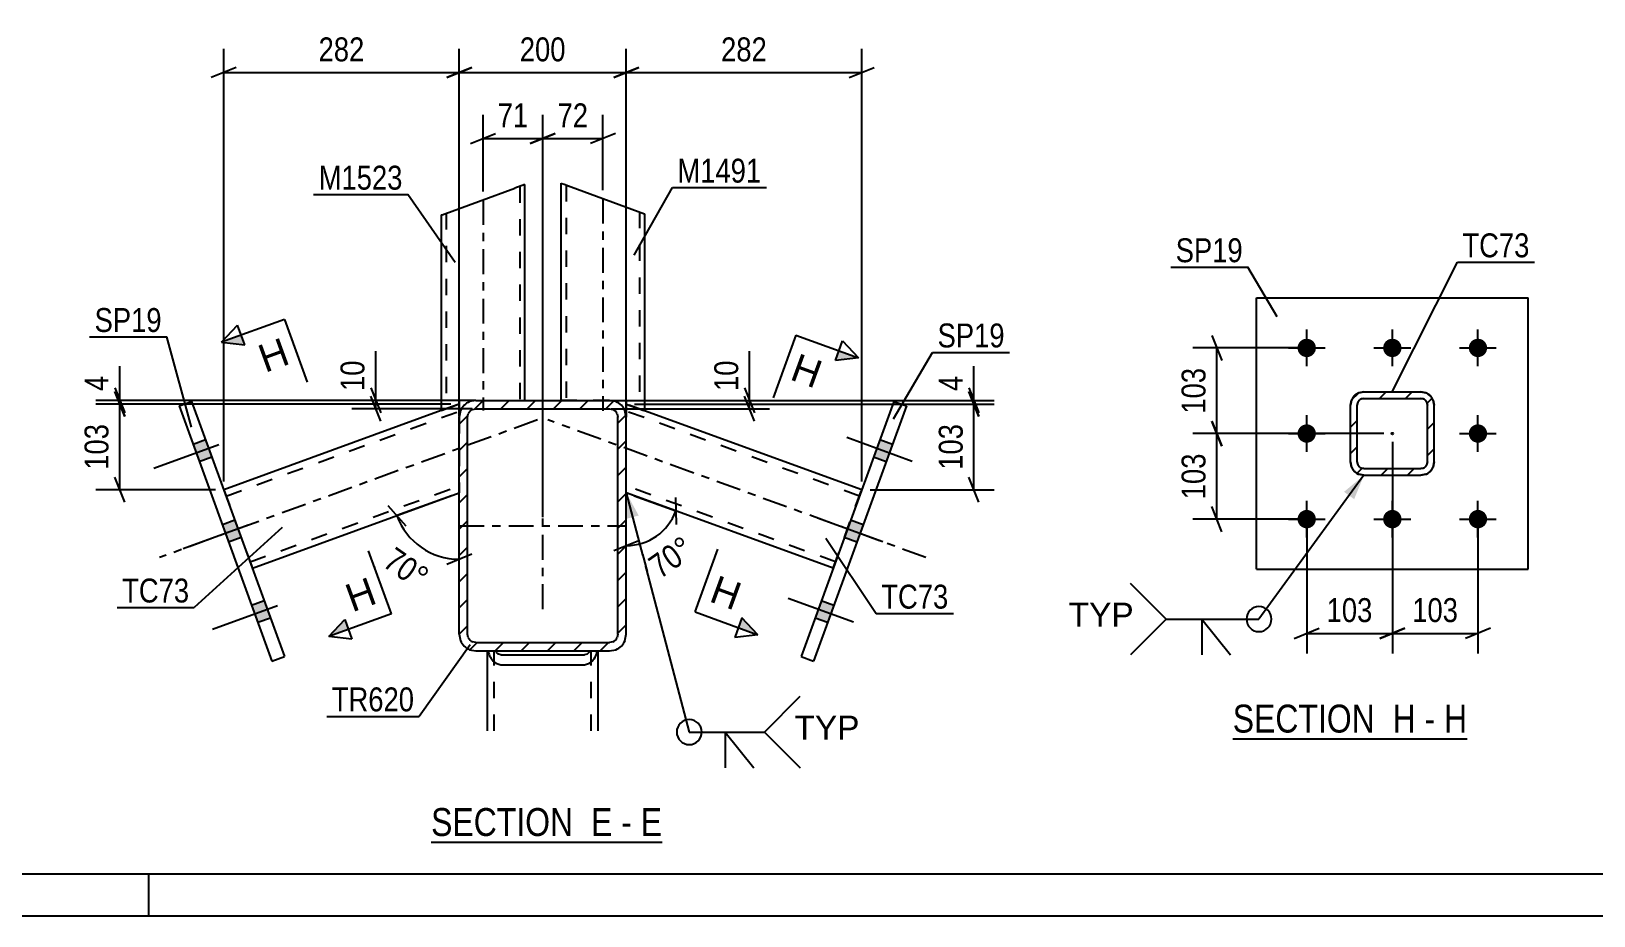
# Model space of a CAD drawing. Header units: millimetres. Extents: x 0 to 594, y 0 to 420.
# Drawn here: x 159.9 to 347, y 0 to 105.9 of the extents above; entities that cross this region are included whole.
import ezdxf

# ---------------------------------------------------------------- set-up
doc = ezdxf.new("R2010")
doc.units = ezdxf.units.MM
doc.linetypes.add('DXK_LINE_DOT2', pattern=[3.9198, 1.9599, -1.9599])
doc.linetypes.add('DXK_LINE_DOT3', pattern=[5.9187, 2.979, -0.9799, 0.9799, -0.9799])
doc.styles.add('Arial', font='ARIAL.TTF', dxfattribs={"height": 0.2})
doc.styles.add('Arial Narrow', font='ARIALN.TTF', dxfattribs={"height": 0.2})

# ---------------------------------------------------------------- blocks, each defined once
blk = doc.blocks.new('Unknown-761544929-1135')
at = {"color": 5, "linetype": 'Continuous'}
for p, q in [((5, 5), (589, 5)), ((174, 0), (174, 5)), ((0, 0), (594, 0))]:
    blk.add_line(p, q, dxfattribs=at)
blk = doc.blocks.new('Unknown-761544929-16 - 3647')
at = {"color": 6, "linetype": 'Continuous'}
blk.add_line((207.81, 8.8), (235.46, 8.8), dxfattribs=at)
at = {"color": 0, "linetype": 'Continuous'}
for points in [[(225.92, 9.55), (225.92, 13.05), (207.81, 13.05), (207.81, 9.55)], [(229.53, 9.55), (229.53, 13.05), (226.97, 13.05), (226.97, 9.55)], [(231.85, 9.55), (231.85, 13.05), (230.58, 13.05), (230.58, 9.55)], [(235.46, 9.55), (235.46, 13.05), (232.9, 13.05), (232.9, 9.55)]]:
    blk.add_wipeout(points, dxfattribs=at)
at = {"color": 7, "linetype": 'Continuous', "style": 'Arial Narrow'}
for s, p in [('SECTION ', (207.81, 9.55)), ('E', (226.97, 9.55)), ('E', (232.9, 9.55)), ('-', (230.58, 9.55))]:
    blk.add_text(s, height=3.34, dxfattribs=at).set_placement(p)
blk = doc.blocks.new('Unknown-761544929-63 - 13837')
at = {"color": 6, "linetype": 'Continuous'}
blk.add_line((303.79, 21.18), (331.86, 21.18), dxfattribs=at)
at = {"color": 0, "linetype": 'Continuous'}
for points in [[(321.89, 21.93), (321.89, 25.43), (303.79, 25.43), (303.79, 21.93)], [(325.71, 21.93), (325.71, 25.43), (322.94, 25.43), (322.94, 21.93)], [(328.04, 21.93), (328.04, 25.43), (326.76, 25.43), (326.76, 21.93)], [(331.86, 21.93), (331.86, 25.43), (329.09, 25.43), (329.09, 21.93)]]:
    blk.add_wipeout(points, dxfattribs=at)
at = {"color": 7, "linetype": 'Continuous', "style": 'Arial Narrow'}
for s, p in [('SECTION ', (303.79, 21.93)), ('H', (322.94, 21.93)), ('H', (329.09, 21.93)), ('-', (326.76, 21.93))]:
    blk.add_text(s, height=3.34, dxfattribs=at).set_placement(p)
blk = doc.blocks.new('Part-761544929-3666 - 3647')
at = {"color": 2, "linetype": 'Continuous'}
for p, q in [((223.38, 61.7), (223.38, 87.69)), ((223.38, 87.69), (223.47, 87.66)), ((223.47, 87.66), (223.73, 87.57)), ((223.73, 87.57), (224.58, 87.26)), ((224.58, 87.26), (233.38, 84.05)), ((233.38, 84.05), (233.38, 60.46)), ((229.18, 61.7), (231.18, 61.7)), ((231.18, 61.7), (231.18, 61.26)), ((231.18, 61.26), (233.28, 60.5)), ((233.38, 60.46), (233.28, 60.5))]:
    blk.add_line(p, q, dxfattribs=at)
at = {"color": 7, "linetype": 'DXK_LINE_DOT2'}
for p, q in [((223.73, 87.57), (224.35, 87.34)), ((223.98, 87.48), (223.98, 61.7)), ((223.98, 87.48), (224.02, 87.46)), ((224.12, 87.42), (224.58, 87.26)), ((232.78, 84.27), (232.78, 60.68)), ((229.18, 61.7), (223.38, 61.7))]:
    blk.add_line(p, q, dxfattribs=at)
at = {"color": 7, "linetype": 'DXK_LINE_DOT3'}
blk.add_line((228.38, 85.87), (228.38, 60.46), dxfattribs=at)
blk = doc.blocks.new('Part-761544929-3795 - 3647')
at = {"color": 2, "linetype": 'Continuous'}
for p, q in [((231.18, 61.26), (231.18, 59.7)), ((259.37, 51), (233.38, 60.46)), ((255.95, 41.61), (231.18, 50.62))]:
    blk.add_line(p, q, dxfattribs=at)
at = {"color": 7, "linetype": 'DXK_LINE_DOT2'}
for p, q in [((233.38, 60.46), (231.18, 61.26)), ((231.18, 61.26), (231.18, 60.41)), ((259.09, 50.25), (231.18, 60.41)), ((231.18, 50.62), (231.18, 59.7)), ((256.22, 42.36), (231.18, 51.47)), ((255.95, 41.61), (259.37, 51))]:
    blk.add_line(p, q, dxfattribs=at)
at = {"color": 7, "linetype": 'DXK_LINE_DOT3'}
blk.add_line((267.06, 42.88), (221.78, 59.36), dxfattribs=at)
blk = doc.blocks.new('Part-761544929-3671 - 3647')
at = {"color": 2, "linetype": 'Continuous'}
for p, q in [((209.12, 83.93), (217.83, 87.1)), ((219.03, 87.53), (217.83, 87.1)), ((219.03, 61.7), (219.03, 87.53)), ((209.03, 83.9), (209.12, 83.93)), ((209.03, 83.9), (209.03, 60.48)), ((211.18, 61.26), (209.03, 60.48)), ((213.18, 61.7), (211.18, 61.7)), ((211.18, 61.7), (211.18, 61.26))]:
    blk.add_line(p, q, dxfattribs=at)
at = {"color": 7, "linetype": 'DXK_LINE_DOT2'}
for p, q in [((218.43, 87.32), (218.43, 61.7)), ((209.63, 84.11), (209.68, 84.13)), ((209.63, 84.11), (209.63, 60.7)), ((213.18, 61.7), (219.03, 61.7))]:
    blk.add_line(p, q, dxfattribs=at)
at = {"color": 7, "linetype": 'DXK_LINE_DOT3'}
blk.add_line((214.03, 85.71), (214.03, 60.48), dxfattribs=at)
blk = doc.blocks.new('Part-761544929-3684 - 3647')
at = {"linetype": 'Continuous'}
h = blk.add_hatch(dxfattribs=at)
h.set_pattern_fill('', scale=0.7, style=0, pattern_type=0)
h.set_pattern_definition([(45, (211.177, 33.6998), (-1.57154, 1.57154), [])])
h.paths.add_polyline_path([(211.18, 59.7), (211.18, 33.7), (211.33, 32.93), (211.76, 32.29), (212.41, 31.85), (213.18, 31.7), (229.18, 31.7), (229.94, 31.85), (230.59, 32.29), (231.02, 32.93), (231.18, 33.7), (231.18, 59.7), (231.02, 60.47), (230.59, 61.11), (229.94, 61.55), (229.18, 61.7), (213.18, 61.7), (212.41, 61.55), (211.76, 61.11), (211.33, 60.47)])
h.paths.add_polyline_path([(212.47, 60.41), (212.79, 60.62), (213.18, 60.7), (229.18, 60.7), (229.56, 60.62), (229.88, 60.41), (230.1, 60.08), (230.18, 59.7), (230.18, 33.7), (230.1, 33.32), (229.88, 32.99), (229.56, 32.78), (229.18, 32.7), (213.18, 32.7), (212.79, 32.78), (212.47, 32.99), (212.25, 33.32), (212.18, 33.7), (212.18, 59.7), (212.25, 60.08)])
at = {"color": 2, "linetype": 'Continuous'}
for p, q in [((211.33, 60.47), (211.18, 59.7)), ((212.18, 59.7), (212.25, 60.08)), ((213.18, 61.7), (212.41, 61.55)), ((212.79, 60.62), (213.18, 60.7)), ((213.18, 61.7), (229.18, 61.7)), ((213.18, 60.7), (229.18, 60.7)), ((229.94, 61.55), (229.18, 61.7)), ((229.18, 60.7), (229.56, 60.62)), ((230.1, 60.08), (230.18, 59.7)), ((231.18, 59.7), (231.02, 60.47)), ((211.18, 33.7), (211.18, 59.7)), ((212.18, 33.7), (212.18, 59.7)), ((230.18, 33.7), (230.18, 59.7)), ((231.18, 33.7), (231.18, 59.7)), ((211.18, 33.7), (211.33, 32.93)), ((212.25, 33.32), (212.18, 33.7)), ((230.18, 33.7), (230.1, 33.32)), ((231.02, 32.93), (231.18, 33.7)), ((212.41, 31.85), (213.18, 31.7)), ((213.18, 32.7), (212.79, 32.78)), ((213.18, 32.7), (229.18, 32.7)), ((229.56, 32.78), (229.18, 32.7)), ((229.18, 31.7), (229.94, 31.85)), ((213.18, 31.7), (229.18, 31.7))]:
    blk.add_line(p, q, dxfattribs=at)
at = {"color": 7, "linetype": 'DXK_LINE_DOT3'}
for p, q in [((221.18, 36.7), (221.18, 56.7)), ((211.18, 46.7), (231.18, 46.7))]:
    blk.add_line(p, q, dxfattribs=at)
at = {"color": 2, "linetype": 'Continuous'}
for centre, radius, start, end in [((213.18, 59.7), 2, 112.5, 157.5), ((213.18, 59.7), 1, 112.5, 157.5), ((229.18, 59.7), 1, 22.5, 67.5), ((229.18, 59.7), 2, 22.5, 67.5), ((213.18, 33.7), 2, 202.5, 247.5), ((213.18, 33.7), 1, 202.5, 247.5), ((229.18, 33.7), 1, 292.5, 337.5), ((229.18, 33.7), 2, 292.5, 337.5)]:
    blk.add_arc(centre, radius, start, end, dxfattribs=at)
blk = doc.blocks.new('Bolt-761544929-3687 - 3647')
at = {"linetype": 'Continuous'}
for points in [[(262.29, 54.36), (263.04, 56.42), (261.54, 56.97), (260.79, 54.9)], [(262.29, 54.36), (263.04, 56.42), (261.54, 56.97), (260.79, 54.9)], [(262.29, 54.36), (263.04, 56.42), (261.54, 56.97), (260.79, 54.9)], [(258.79, 44.72), (259.54, 46.79), (258.03, 47.34), (257.28, 45.27)], [(258.79, 44.72), (259.54, 46.79), (258.03, 47.34), (257.28, 45.27)], [(255.28, 35.09), (256.03, 37.16), (254.53, 37.71), (253.78, 35.64)], [(255.28, 35.09), (256.03, 37.16), (254.53, 37.71), (253.78, 35.64)], [(255.28, 35.09), (256.03, 37.16), (254.53, 37.71), (253.78, 35.64)]]:
    blk.add_hatch(color=1, dxfattribs=at).paths.add_polyline_path(points)
at = {"color": 1, "linetype": 'Continuous'}
for p, q in [((265.39, 54.4), (257.59, 57.24)), ((265.39, 54.4), (257.59, 57.24)), ((265.39, 54.4), (257.59, 57.24)), ((263.04, 56.42), (261.54, 56.97)), ((263.04, 56.42), (261.54, 56.97)), ((263.04, 56.42), (261.54, 56.97)), ((262.29, 54.36), (260.79, 54.9)), ((262.29, 54.36), (260.79, 54.9)), ((262.29, 54.36), (260.79, 54.9)), ((261.89, 44.77), (254.09, 47.6)), ((261.89, 44.77), (254.09, 47.6)), ((259.54, 46.79), (258.03, 47.34)), ((259.54, 46.79), (258.03, 47.34)), ((258.79, 44.72), (257.28, 45.27)), ((258.79, 44.72), (257.28, 45.27)), ((258.38, 35.13), (250.58, 37.97)), ((258.38, 35.13), (250.58, 37.97)), ((258.38, 35.13), (250.58, 37.97)), ((256.03, 37.16), (254.53, 37.71)), ((256.03, 37.16), (254.53, 37.71)), ((256.03, 37.16), (254.53, 37.71)), ((255.28, 35.09), (253.78, 35.64)), ((255.28, 35.09), (253.78, 35.64)), ((255.28, 35.09), (253.78, 35.64))]:
    blk.add_line(p, q, dxfattribs=at)
blk = doc.blocks.new('Bolt-761544929-3688 - 3647')
at = {"linetype": 'Continuous'}
for points in [[(181.57, 54.9), (180.81, 56.97), (179.31, 56.42), (180.06, 54.36)], [(181.57, 54.9), (180.81, 56.97), (179.31, 56.42), (180.06, 54.36)], [(181.57, 54.9), (180.81, 56.97), (179.31, 56.42), (180.06, 54.36)], [(185.07, 45.27), (184.32, 47.34), (182.82, 46.79), (183.57, 44.72)], [(185.07, 45.27), (184.32, 47.34), (182.82, 46.79), (183.57, 44.72)], [(188.58, 35.64), (187.83, 37.71), (186.32, 37.16), (187.07, 35.09)], [(188.58, 35.64), (187.83, 37.71), (186.32, 37.16), (187.07, 35.09)], [(188.58, 35.64), (187.83, 37.71), (186.32, 37.16), (187.07, 35.09)]]:
    blk.add_hatch(color=1, dxfattribs=at).paths.add_polyline_path(points)
at = {"color": 1, "linetype": 'Continuous'}
for p, q in [((182.41, 56.38), (174.61, 53.54)), ((182.41, 56.38), (174.61, 53.54)), ((182.41, 56.38), (174.61, 53.54)), ((180.81, 56.97), (179.31, 56.42)), ((180.81, 56.97), (179.31, 56.42)), ((180.81, 56.97), (179.31, 56.42)), ((181.57, 54.9), (180.06, 54.36)), ((181.57, 54.9), (180.06, 54.36)), ((181.57, 54.9), (180.06, 54.36)), ((184.32, 47.34), (182.82, 46.79)), ((184.32, 47.34), (182.82, 46.79)), ((185.92, 46.75), (178.12, 43.91)), ((185.92, 46.75), (178.12, 43.91)), ((185.07, 45.27), (183.57, 44.72)), ((185.07, 45.27), (183.57, 44.72)), ((187.83, 37.71), (186.32, 37.16)), ((187.83, 37.71), (186.32, 37.16)), ((187.83, 37.71), (186.32, 37.16)), ((189.42, 37.12), (181.62, 34.28)), ((189.42, 37.12), (181.62, 34.28)), ((189.42, 37.12), (181.62, 34.28)), ((188.58, 35.64), (187.07, 35.09)), ((188.58, 35.64), (187.07, 35.09)), ((188.58, 35.64), (187.07, 35.09))]:
    blk.add_line(p, q, dxfattribs=at)
blk = doc.blocks.new('Part-761544929-3775 - 3647')
at = {"color": 2, "linetype": 'Continuous'}
for p, q in [((177.64, 61.03), (179.14, 61.58)), ((177.64, 61.03), (188.75, 30.49)), ((179.14, 61.58), (190.25, 31.04)), ((188.75, 30.49), (190.25, 31.04))]:
    blk.add_line(p, q, dxfattribs=at)
blk = doc.blocks.new('Part-761544929-3780 - 3647')
at = {"color": 2, "linetype": 'Continuous'}
for p, q in [((263.22, 61.57), (252.1, 31.03)), ((264.72, 61.03), (253.6, 30.49)), ((263.22, 61.57), (264.72, 61.03)), ((252.1, 31.03), (253.6, 30.49))]:
    blk.add_line(p, q, dxfattribs=at)
blk = doc.blocks.new('Part-761544929-3810 - 3647')
at = {"color": 2, "linetype": 'Continuous'}
for p, q in [((209.03, 60.48), (182.99, 51)), ((211.18, 61.26), (211.18, 59.7)), ((186.41, 41.61), (211.18, 50.62))]:
    blk.add_line(p, q, dxfattribs=at)
at = {"color": 7, "linetype": 'DXK_LINE_DOT2'}
for p, q in [((183.26, 50.25), (211.18, 60.41)), ((209.03, 60.48), (211.18, 61.26)), ((211.18, 59.7), (211.18, 50.62)), ((182.99, 51), (186.41, 41.61)), ((186.13, 42.36), (211.18, 51.47))]:
    blk.add_line(p, q, dxfattribs=at)
at = {"color": 7, "linetype": 'DXK_LINE_DOT3'}
blk.add_line((220.57, 59.36), (175.3, 42.89), dxfattribs=at)
blk = doc.blocks.new('Part-761544929-3826 - 3647')
at = {"color": 2, "linetype": 'Continuous'}
for p, q in [((214.58, 22.12), (214.58, 31.7)), ((214.67, 31.7), (214.7, 31.49)), ((215.61, 31.56), (215.55, 31.7)), ((215.56, 30.23), (216.18, 30.05)), ((215.87, 31.3), (215.61, 31.56)), ((216.18, 31.22), (215.87, 31.3)), ((216.18, 31.22), (226.18, 31.22)), ((216.18, 30.05), (226.18, 30.05)), ((226.48, 31.3), (226.18, 31.22)), ((226.18, 30.05), (226.79, 30.23)), ((226.74, 31.56), (226.48, 31.3)), ((226.81, 31.7), (226.74, 31.56)), ((227.66, 31.49), (227.68, 31.7)), ((227.78, 31.7), (227.78, 22.12))]:
    blk.add_line(p, q, dxfattribs=at)
at = {"color": 7, "linetype": 'DXK_LINE_DOT2'}
for p, q in [((214.58, 31.7), (214.67, 31.7)), ((214.67, 31.7), (215.55, 31.7)), ((215.38, 22.12), (215.38, 31.7)), ((226.81, 31.7), (227.78, 31.7)), ((226.98, 22.12), (226.98, 31.7))]:
    blk.add_line(p, q, dxfattribs=at)
at = {"color": 2, "linetype": 'Continuous'}
for centre, start, end in [((216.77, 31.98), 193.2949, 235.5336), ((225.59, 31.98), 304.4664, 346.7051)]:
    blk.add_arc(centre, 2.13, start, end, dxfattribs=at)
blk = doc.blocks.new('Part-761544929-13863 - 13837')
at = {"linetype": 'Continuous'}
h = blk.add_hatch(dxfattribs=at)
h.set_pattern_fill('', scale=0.7, style=0, pattern_type=0)
h.set_pattern_definition([(45, (318.884, 62.6093), (-1.57154, 1.57154), [])])
h.paths.add_polyline_path([(319.5, 62.73), (318.88, 62.61), (318.36, 62.26), (318.02, 61.74), (317.9, 61.13), (317.9, 54.33), (318.02, 53.72), (318.36, 53.2), (318.88, 52.85), (319.5, 52.73), (326.3, 52.73), (326.91, 52.85), (327.43, 53.2), (327.77, 53.72), (327.9, 54.33), (327.9, 61.13), (327.77, 61.74), (327.43, 62.26), (326.91, 62.61), (326.3, 62.73)])
h.paths.add_polyline_path([(326.3, 61.93), (326.6, 61.87), (326.86, 61.7), (327.04, 61.44), (327.1, 61.13), (327.1, 54.33), (327.04, 54.02), (326.86, 53.77), (326.6, 53.59), (326.3, 53.53), (319.5, 53.53), (319.19, 53.59), (318.93, 53.77), (318.76, 54.02), (318.7, 54.33), (318.7, 61.13), (318.76, 61.44), (318.93, 61.7), (319.19, 61.87), (319.5, 61.93)])
blk.add_hatch(color=246, dxfattribs=at).paths.add_polyline_path([(322.9, 57.63, -1), (322.9, 57.83, -1)])
at = {"color": 7, "linetype": 'DXK_LINE_DOT2'}
for p, q in [((317.9, 61.13), (318.02, 61.74)), ((318.88, 62.61), (319.5, 62.73)), ((319.5, 61.93), (319.19, 61.87)), ((319.5, 62.73), (326.3, 62.73)), ((319.5, 61.93), (326.3, 61.93)), ((326.3, 62.73), (326.91, 62.61)), ((326.6, 61.87), (326.3, 61.93)), ((327.77, 61.74), (327.9, 61.13)), ((317.9, 54.33), (317.9, 61.13)), ((318.76, 61.44), (318.7, 61.13)), ((318.7, 54.33), (318.7, 61.13)), ((327.1, 61.13), (327.04, 61.44)), ((327.1, 54.33), (327.1, 61.13)), ((327.9, 54.33), (327.9, 61.13)), ((318.02, 53.72), (317.9, 54.33)), ((318.7, 54.33), (318.76, 54.02)), ((327.04, 54.02), (327.1, 54.33)), ((327.9, 54.33), (327.77, 53.72)), ((319.5, 52.73), (318.88, 52.85)), ((319.19, 53.59), (319.5, 53.53)), ((319.5, 53.53), (326.3, 53.53)), ((319.5, 52.73), (326.3, 52.73)), ((326.3, 53.53), (326.6, 53.59)), ((326.91, 52.85), (326.3, 52.73))]:
    blk.add_line(p, q, dxfattribs=at)
at = {"color": 2, "linetype": 'Continuous'}
for p, q in [((318.02, 61.74), (317.9, 61.13)), ((319.5, 62.73), (318.88, 62.61)), ((319.19, 61.87), (319.5, 61.93)), ((319.5, 62.73), (326.3, 62.73)), ((319.5, 61.93), (326.3, 61.93)), ((326.91, 62.61), (326.3, 62.73)), ((326.3, 61.93), (326.6, 61.87)), ((327.9, 61.13), (327.77, 61.74)), ((317.9, 54.33), (317.9, 61.13)), ((318.7, 61.13), (318.76, 61.44)), ((318.7, 54.33), (318.7, 61.13)), ((327.04, 61.44), (327.1, 61.13)), ((327.1, 54.33), (327.1, 61.13)), ((327.9, 54.33), (327.9, 61.13)), ((317.9, 54.33), (318.02, 53.72)), ((318.76, 54.02), (318.7, 54.33)), ((327.1, 54.33), (327.04, 54.02)), ((327.77, 53.72), (327.9, 54.33)), ((318.88, 52.85), (319.5, 52.73)), ((319.5, 53.53), (319.19, 53.59)), ((319.5, 53.53), (326.3, 53.53)), ((319.5, 52.73), (326.3, 52.73)), ((326.6, 53.59), (326.3, 53.53)), ((326.3, 52.73), (326.91, 52.85))]:
    blk.add_line(p, q, dxfattribs=at)
at = {"color": 7, "linetype": 'DXK_LINE_DOT3'}
blk.add_line((322.9, 57.73), (322.9, 57.73), dxfattribs=at)
at = {"color": 246, "linetype": 'DXK_LINE_DOT2'}
blk.add_line((322.9, 57.73), (322.9, 57.73), dxfattribs=at)
at = {"color": 246, "linetype": 'Continuous'}
blk.add_circle((322.9, 57.73), 0.1, dxfattribs=at)
at = {"color": 7, "linetype": 'DXK_LINE_DOT2'}
for centre, radius, start, end in [((319.5, 61.13), 1.6, 112.5, 157.5), ((319.5, 61.13), 0.8, 112.5, 157.5), ((326.3, 61.13), 0.8, 22.5, 67.5), ((326.3, 61.13), 1.6, 22.5, 67.5), ((319.5, 54.33), 1.6, 202.5, 247.5), ((319.5, 54.33), 0.8, 202.5, 247.5), ((326.3, 54.33), 0.8, 292.5, 337.5), ((326.3, 54.33), 1.6, 292.5, 337.5)]:
    blk.add_arc(centre, radius, start, end, dxfattribs=at)
at = {"color": 2, "linetype": 'Continuous'}
for centre, radius, start, end in [((319.5, 61.13), 1.6, 112.5, 157.5), ((319.5, 61.13), 0.8, 112.5, 157.5), ((326.3, 61.13), 0.8, 22.5, 67.5), ((326.3, 61.13), 1.6, 22.5, 67.5), ((319.5, 54.33), 1.6, 202.5, 247.5), ((319.5, 54.33), 0.8, 202.5, 247.5), ((326.3, 54.33), 0.8, 292.5, 337.5), ((326.3, 54.33), 1.6, 292.5, 337.5)]:
    blk.add_arc(centre, radius, start, end, dxfattribs=at)
blk = doc.blocks.new('Bolt-761544929-13967 - 13837')
at = {"linetype": 'Continuous'}
for points in [[(312.65, 69.08, -1), (312.65, 66.88, -1)], [(322.9, 69.08, -1), (322.9, 66.88, -1)], [(333.15, 69.08, -1), (333.15, 66.88, -1)], [(312.65, 58.83, -1), (312.65, 56.63, -1)], [(333.15, 58.83, -1), (333.15, 56.63, -1)], [(312.65, 48.58, -1), (312.65, 46.38, -1)], [(322.9, 48.58, -1), (322.9, 46.38, -1)], [(333.15, 48.58, -1), (333.15, 46.38, -1)]]:
    blk.add_hatch(color=1, dxfattribs=at).paths.add_polyline_path(points)
at = {"color": 1, "linetype": 'Continuous'}
for p, q in [((312.65, 65.78), (312.65, 70.18)), ((322.9, 65.78), (322.9, 70.18)), ((333.15, 65.78), (333.15, 70.18)), ((310.45, 67.98), (314.85, 67.98)), ((320.7, 67.98), (325.1, 67.98)), ((330.95, 67.98), (335.35, 67.98)), ((312.65, 55.53), (312.65, 59.93)), ((333.15, 55.53), (333.15, 59.93)), ((310.45, 57.73), (314.85, 57.73)), ((330.95, 57.73), (335.35, 57.73)), ((312.65, 45.28), (312.65, 49.68)), ((322.9, 45.28), (322.9, 49.68)), ((333.15, 45.28), (333.15, 49.68)), ((310.45, 47.48), (314.85, 47.48)), ((320.7, 47.48), (325.1, 47.48)), ((330.95, 47.48), (335.35, 47.48))]:
    blk.add_line(p, q, dxfattribs=at)
blk = doc.blocks.new('Part-761544929-13876 - 13837')
at = {"color": 2, "linetype": 'Continuous'}
for p, q in [((306.65, 41.48), (306.65, 73.98)), ((306.65, 73.98), (339.15, 73.98)), ((339.15, 41.48), (339.15, 73.98)), ((306.65, 41.48), (339.15, 41.48))]:
    blk.add_line(p, q, dxfattribs=at)
blk = doc.blocks.new('StraightDimension-761544929-3877 - 3647')
at = {"color": 7, "linetype": 'Continuous'}
for p, q in [((169.93, 62.76), (171.13, 59.76)), ((210.18, 61.26), (167.68, 61.26)), ((170.53, 51), (170.53, 61.26)), ((171.13, 49.5), (169.93, 52.5)), ((181.99, 51), (167.68, 51))]:
    blk.add_line(p, q, dxfattribs=at)
at = {"color": 0}
blk.add_wipeout([(169.78, 59.48), (165.58, 59.48), (165.58, 52.79), (169.78, 52.79)], dxfattribs=at)
at = {"color": 3, "style": 'Arial Narrow'}
blk.add_text('103', height=2.863, rotation=90.0002, dxfattribs=at).set_placement((169.18, 53.39))
blk = doc.blocks.new('StraightDimension-761544929-3860 - 3647')
at = {"color": 7, "linetype": 'Continuous'}
for p, q in [((169.93, 63.2), (171.13, 60.2)), ((171.13, 59.76), (169.93, 62.76)), ((213.03, 61.7), (167.68, 61.7)), ((210.18, 61.26), (167.68, 61.26)), ((170.53, 61.26), (170.53, 61.7))]:
    blk.add_line(p, q, dxfattribs=at)
at = {"color": 0}
blk.add_wipeout([(169.78, 65.25), (165.58, 65.25), (165.58, 62.22), (169.78, 62.22)], dxfattribs=at)
at = {"color": 7, "linetype": 'Continuous'}
blk.add_line((170.53, 61.7), (170.53, 65.78), dxfattribs=at)
blk.add_line((170.53, 61.7), (170.53, 65.78), dxfattribs=at)
at = {"color": 3, "style": 'Arial Narrow'}
blk.add_text('4', height=2.86, rotation=90.0002, dxfattribs=at).set_placement((169.18, 62.82))
blk = doc.blocks.new('StraightDimension-761544929-3992 - 3647')
at = {"color": 7, "linetype": 'Continuous'}
for p, q in [((221.18, 47.7), (221.18, 95.89)), ((228.38, 86.88), (228.38, 95.89)), ((219.68, 92.44), (222.68, 93.64)), ((229.88, 93.64), (226.88, 92.44)), ((221.18, 93.04), (228.38, 93.04))]:
    blk.add_line(p, q, dxfattribs=at)
at = {"color": 0}
blk.add_wipeout([(227.2, 93.79), (227.2, 97.99), (222.35, 97.99), (222.35, 93.79)], dxfattribs=at)
at = {"color": 3, "style": 'Arial Narrow'}
blk.add_text('72', height=2.863, dxfattribs=at).set_placement((222.95, 94.39))
blk = doc.blocks.new('StraightDimension-761544929-3971 - 3647')
at = {"color": 7, "linetype": 'Continuous'}
for p, q in [((214.03, 86.72), (214.03, 95.89)), ((221.18, 47.7), (221.18, 95.89)), ((212.53, 92.44), (215.53, 93.64)), ((222.68, 93.64), (219.68, 92.44)), ((214.03, 93.04), (221.18, 93.04))]:
    blk.add_line(p, q, dxfattribs=at)
at = {"color": 0}
blk.add_wipeout([(220.03, 93.79), (220.03, 97.99), (215.18, 97.99), (215.18, 93.79)], dxfattribs=at)
at = {"color": 3, "style": 'Arial Narrow'}
blk.add_text('71', height=2.863, dxfattribs=at).set_placement((215.78, 94.39))
blk = doc.blocks.new('StraightDimension-761544929-4039 - 3647')
at = {"color": 7, "linetype": 'Continuous'}
for p, q in [((272.21, 62.76), (273.41, 59.76)), ((232.18, 61.26), (275.21, 61.26)), ((272.81, 51), (272.81, 61.26)), ((273.41, 49.5), (272.21, 52.5)), ((260.37, 51), (275.21, 51))]:
    blk.add_line(p, q, dxfattribs=at)
at = {"color": 0}
blk.add_wipeout([(272.06, 59.48), (267.86, 59.48), (267.86, 52.79), (272.06, 52.79)], dxfattribs=at)
at = {"color": 3, "style": 'Arial Narrow'}
blk.add_text('103', height=2.863, rotation=90.0002, dxfattribs=at).set_placement((271.46, 53.39))
blk = doc.blocks.new('StraightDimension-761544929-3911 - 3647')
at = {"color": 7, "linetype": 'Continuous'}
for p, q in [((245.33, 63.2), (246.53, 60.2)), ((246.53, 59.2), (245.33, 62.2)), ((229.38, 60.7), (248.33, 60.7)), ((229.79, 61.7), (248.33, 61.7)), ((245.93, 60.7), (245.93, 61.7))]:
    blk.add_line(p, q, dxfattribs=at)
at = {"color": 0}
blk.add_wipeout([(245.18, 67.08), (240.98, 67.08), (240.98, 62.22), (245.18, 62.22)], dxfattribs=at)
at = {"color": 7, "linetype": 'Continuous'}
blk.add_line((245.93, 61.7), (245.93, 67.61), dxfattribs=at)
blk.add_line((245.93, 61.7), (245.93, 67.61), dxfattribs=at)
at = {"color": 3, "style": 'Arial Narrow'}
blk.add_text('10', height=2.863, rotation=90.0002, dxfattribs=at).set_placement((244.58, 62.82))
blk = doc.blocks.new('AngleDimension-761544929-3856 - 3647')
at = {"color": 7, "linetype": 'Continuous'}
for p, q in [((203.71, 47.9), (211.18, 50.62)), ((211.18, 42.67), (211.18, 50.62)), ((202.63, 49.11), (204.78, 46.7)), ((210.24, 50.28), (203.71, 47.9)), ((212.68, 43.27), (209.68, 42.07))]:
    blk.add_line(p, q, dxfattribs=at)
blk.add_arc((211.18, 50.62), 7.95, 200.0001, 270, dxfattribs=at)
at = {"color": 0}
blk.add_wipeout([(206.34, 38.08), (208.75, 41.52), (203.46, 45.23), (201.05, 41.79)], dxfattribs=at)
at = {"color": 3, "style": 'Arial Narrow'}
blk.add_text('70°', height=2.863, rotation=-35.002, dxfattribs=at).set_placement((201.88, 41.93))
blk = doc.blocks.new('StraightDimension-761544929-3891 - 3647')
at = {"color": 7, "linetype": 'Continuous'}
for p, q in [((200.58, 63.2), (201.78, 60.2)), ((201.78, 59.2), (200.58, 62.2)), ((212.5, 61.7), (198.33, 61.7)), ((212.71, 60.7), (198.33, 60.7)), ((201.18, 60.7), (201.18, 61.7))]:
    blk.add_line(p, q, dxfattribs=at)
at = {"color": 0}
blk.add_wipeout([(200.43, 67.08), (196.23, 67.08), (196.23, 62.22), (200.43, 62.22)], dxfattribs=at)
at = {"color": 7, "linetype": 'Continuous'}
blk.add_line((201.18, 61.7), (201.18, 67.61), dxfattribs=at)
blk.add_line((201.18, 61.7), (201.18, 67.61), dxfattribs=at)
at = {"color": 3, "style": 'Arial Narrow'}
blk.add_text('10', height=2.863, rotation=90.0002, dxfattribs=at).set_placement((199.83, 62.82))
blk = doc.blocks.new('StraightDimension-761544929-3936 - 3647')
at = {"color": 7, "linetype": 'Continuous'}
for p, q in [((182.99, 52), (182.99, 103.79)), ((211.18, 59.75), (211.18, 103.79)), ((184.49, 101.54), (181.49, 100.34)), ((209.68, 100.34), (212.68, 101.54)), ((182.99, 100.94), (211.18, 100.94))]:
    blk.add_line(p, q, dxfattribs=at)
at = {"color": 0}
blk.add_wipeout([(200.42, 101.69), (200.42, 105.89), (193.74, 105.89), (193.74, 101.69)], dxfattribs=at)
at = {"color": 3, "style": 'Arial Narrow'}
blk.add_text('282', height=2.863, dxfattribs=at).set_placement((194.34, 102.29))
blk = doc.blocks.new('StraightDimension-761544929-3946 - 3647')
at = {"color": 7, "linetype": 'Continuous'}
for p, q in [((211.18, 59.75), (211.18, 103.79)), ((231.18, 60.7), (231.18, 103.79)), ((212.68, 101.54), (209.68, 100.34)), ((229.68, 100.34), (232.68, 101.54)), ((211.18, 100.94), (231.18, 100.94))]:
    blk.add_line(p, q, dxfattribs=at)
at = {"color": 0}
blk.add_wipeout([(224.52, 101.69), (224.52, 105.89), (217.83, 105.89), (217.83, 101.69)], dxfattribs=at)
at = {"color": 3, "style": 'Arial Narrow'}
blk.add_text('200', height=2.863, dxfattribs=at).set_placement((218.43, 102.29))
blk = doc.blocks.new('StraightDimension-761544929-3956 - 3647')
at = {"color": 7, "linetype": 'Continuous'}
for p, q in [((231.18, 60.7), (231.18, 103.79)), ((259.37, 52), (259.37, 103.79)), ((232.68, 101.54), (229.68, 100.34)), ((257.87, 100.34), (260.87, 101.54)), ((231.18, 100.94), (259.37, 100.94))]:
    blk.add_line(p, q, dxfattribs=at)
at = {"color": 0}
blk.add_wipeout([(248.61, 101.69), (248.61, 105.89), (241.93, 105.89), (241.93, 101.69)], dxfattribs=at)
at = {"color": 3, "style": 'Arial Narrow'}
blk.add_text('282', height=2.863, dxfattribs=at).set_placement((242.53, 102.29))
blk = doc.blocks.new('AngleDimension-761544929-3967 - 3647')
at = {"color": 7, "linetype": 'Continuous'}
for p, q in [((237.11, 48.46), (231.18, 50.62)), ((231.18, 44.31), (231.18, 50.62)), ((232.12, 50.28), (237.11, 48.46)), ((237.06, 50.08), (237.16, 46.85)), ((229.68, 43.71), (232.68, 44.91))]:
    blk.add_line(p, q, dxfattribs=at)
blk.add_arc((231.18, 50.62), 6.31, 270, 340.0001, dxfattribs=at)
at = {"color": 0}
blk.add_wipeout([(240.37, 43.13), (237.96, 46.57), (232.67, 42.86), (235.08, 39.42)], dxfattribs=at)
at = {"color": 3, "style": 'Arial Narrow'}
blk.add_text('70°', height=2.863, rotation=35.002, dxfattribs=at).set_placement((235.22, 40.26))
blk = doc.blocks.new('StraightDimension-761544929-4012 - 3647')
at = {"color": 7, "linetype": 'Continuous'}
for p, q in [((272.21, 63.2), (273.41, 60.2)), ((273.41, 59.76), (272.21, 62.76)), ((229.38, 61.7), (275.21, 61.7)), ((232.18, 61.26), (275.21, 61.26)), ((272.81, 61.26), (272.81, 61.7))]:
    blk.add_line(p, q, dxfattribs=at)
at = {"color": 0}
blk.add_wipeout([(272.06, 65.25), (267.86, 65.25), (267.86, 62.22), (272.06, 62.22)], dxfattribs=at)
at = {"color": 7, "linetype": 'Continuous'}
blk.add_line((272.81, 61.7), (272.81, 65.78), dxfattribs=at)
blk.add_line((272.81, 61.7), (272.81, 65.78), dxfattribs=at)
at = {"color": 3, "style": 'Arial Narrow'}
blk.add_text('4', height=2.86, rotation=90.0002, dxfattribs=at).set_placement((271.46, 62.82))
blk = doc.blocks.new('StraightDimension-761544929-15628 - 13837')
at = {"color": 7, "linetype": 'Continuous'}
for p, q in [((301.28, 69.48), (302.48, 66.48)), ((311.65, 67.98), (299.03, 67.98)), ((301.88, 57.73), (301.88, 67.98)), ((302.48, 56.23), (301.28, 59.23)), ((321.9, 57.73), (299.03, 57.73))]:
    blk.add_line(p, q, dxfattribs=at)
at = {"color": 0}
blk.add_wipeout([(301.13, 66.2), (296.93, 66.2), (296.93, 59.51), (301.13, 59.51)], dxfattribs=at)
at = {"color": 3, "style": 'Arial Narrow'}
blk.add_text('103', height=2.863, rotation=90.0002, dxfattribs=at).set_placement((300.53, 60.11))
blk = doc.blocks.new('StraightDimension-761544929-15629 - 13837')
at = {"color": 7, "linetype": 'Continuous'}
for p, q in [((301.28, 59.23), (302.48, 56.23)), ((321.9, 57.73), (299.03, 57.73)), ((301.88, 47.48), (301.88, 57.73)), ((302.48, 45.98), (301.28, 48.98)), ((311.65, 47.48), (299.03, 47.48))]:
    blk.add_line(p, q, dxfattribs=at)
at = {"color": 0}
blk.add_wipeout([(301.13, 55.95), (296.93, 55.95), (296.93, 49.26), (301.13, 49.26)], dxfattribs=at)
at = {"color": 3, "style": 'Arial Narrow'}
blk.add_text('103', height=2.863, rotation=90.0002, dxfattribs=at).set_placement((300.53, 49.86))
blk = doc.blocks.new('StraightDimension-761544929-15649 - 13837')
at = {"color": 7, "linetype": 'Continuous'}
for p, q in [((322.9, 56.73), (322.9, 31.41)), ((333.15, 46.48), (333.15, 31.41)), ((321.4, 33.21), (324.4, 34.41)), ((322.9, 33.81), (333.15, 33.81)), ((334.65, 34.41), (331.65, 33.21))]:
    blk.add_line(p, q, dxfattribs=at)
at = {"color": 0}
blk.add_wipeout([(331.36, 34.56), (331.36, 38.76), (324.68, 38.76), (324.68, 34.56)], dxfattribs=at)
at = {"color": 3, "style": 'Arial Narrow'}
blk.add_text('103', height=2.863, dxfattribs=at).set_placement((325.28, 35.16))
blk = doc.blocks.new('StraightDimension-761544929-15650 - 13837')
at = {"color": 7, "linetype": 'Continuous'}
for p, q in [((322.9, 56.73), (322.9, 31.41)), ((312.65, 46.48), (312.65, 31.41)), ((311.15, 33.21), (314.15, 34.41)), ((312.65, 33.81), (322.9, 33.81)), ((324.4, 34.41), (321.4, 33.21))]:
    blk.add_line(p, q, dxfattribs=at)
at = {"color": 0}
blk.add_wipeout([(321.11, 34.56), (321.11, 38.76), (314.43, 38.76), (314.43, 34.56)], dxfattribs=at)
at = {"color": 3, "style": 'Arial Narrow'}
blk.add_text('103', height=2.863, dxfattribs=at).set_placement((315.03, 35.16))
blk = doc.blocks.new('Mark-761544929-3662 - 3647')
at = {"color": 0}
blk.add_wipeout([(247.35, 87.77), (247.35, 90.77), (237.3, 90.77), (237.3, 87.77)], dxfattribs=at)
blk.add_wipeout([(247.35, 87.77), (247.35, 90.77), (237.3, 90.77), (237.3, 87.77)], dxfattribs=at)
at = {"color": 30, "linetype": 'Continuous'}
for p, q in [((232.12, 79.07), (236.7, 87.17)), ((236.7, 87.17), (247.95, 87.17))]:
    blk.add_line(p, q, dxfattribs=at)
at = {"color": 3, "style": 'Arial Narrow'}
blk.add_text('M1491', height=2.863, dxfattribs=at).set_placement((237.3, 87.77))
blk = doc.blocks.new('Mark-761544929-3806 - 3647')
at = {"color": 0}
blk.add_wipeout([(178.86, 37.5), (178.86, 40.5), (170.82, 40.5), (170.82, 37.5)], dxfattribs=at)
blk.add_wipeout([(178.86, 37.5), (178.86, 40.5), (170.82, 40.5), (170.82, 37.5)], dxfattribs=at)
at = {"color": 30, "linetype": 'Continuous'}
for p in [(189.99, 46.5), (170.22, 36.9)]:
    blk.add_line(p, (179.46, 36.9), dxfattribs=at)
at = {"color": 3, "style": 'Arial Narrow'}
blk.add_text('TC73', height=2.863, dxfattribs=at).set_placement((170.82, 37.5))
blk = doc.blocks.new('Mark-761544929-3667 - 3647')
at = {"color": 0}
blk.add_wipeout([(204.41, 86.93), (204.41, 89.93), (194.35, 89.93), (194.35, 86.93)], dxfattribs=at)
blk.add_wipeout([(204.41, 86.93), (204.41, 89.93), (194.35, 89.93), (194.35, 86.93)], dxfattribs=at)
at = {"color": 30, "linetype": 'Continuous'}
for p in [(193.75, 86.33), (210.68, 78.19)]:
    blk.add_line(p, (205.01, 86.33), dxfattribs=at)
at = {"color": 3, "style": 'Arial Narrow'}
blk.add_text('M1523', height=2.863, dxfattribs=at).set_placement((194.35, 86.93))
blk = doc.blocks.new('Mark-761544929-3680 - 3647')
at = {"color": 0}
blk.add_wipeout([(205.79, 24.47), (205.79, 27.47), (195.92, 27.47), (195.92, 24.47)], dxfattribs=at)
blk.add_wipeout([(205.79, 24.47), (205.79, 27.47), (195.92, 27.47), (195.92, 24.47)], dxfattribs=at)
at = {"color": 30, "linetype": 'Continuous'}
for p in [(212.48, 32.43), (195.32, 23.87)]:
    blk.add_line(p, (206.39, 23.87), dxfattribs=at)
at = {"color": 3, "style": 'Arial Narrow'}
blk.add_text('TR620', height=2.863, dxfattribs=at).set_placement((195.92, 24.47))
blk = doc.blocks.new('Mark-761544929-3776 - 3647')
at = {"color": 0}
blk.add_wipeout([(276.48, 68.04), (276.48, 71.04), (268.45, 71.04), (268.45, 68.04)], dxfattribs=at)
blk.add_wipeout([(276.48, 68.04), (276.48, 71.04), (268.45, 71.04), (268.45, 68.04)], dxfattribs=at)
at = {"color": 30, "linetype": 'Continuous'}
for p, q in [((263.16, 59.51), (267.85, 67.44)), ((267.85, 67.44), (277.08, 67.44))]:
    blk.add_line(p, q, dxfattribs=at)
at = {"color": 3, "style": 'Arial Narrow'}
blk.add_text('SP19', height=2.863, dxfattribs=at).set_placement((268.45, 68.04))
blk = doc.blocks.new('Mark-761544929-3771 - 3647')
at = {"color": 0}
blk.add_wipeout([(175.56, 69.89), (175.56, 72.89), (167.52, 72.89), (167.52, 69.89)], dxfattribs=at)
blk.add_wipeout([(175.56, 69.89), (175.56, 72.89), (167.52, 72.89), (167.52, 69.89)], dxfattribs=at)
at = {"color": 30, "linetype": 'Continuous'}
for p in [(166.92, 69.29), (179.14, 58.51)]:
    blk.add_line(p, (176.16, 69.29), dxfattribs=at)
at = {"color": 3, "style": 'Arial Narrow'}
blk.add_text('SP19', height=2.863, dxfattribs=at).set_placement((167.52, 69.89))
blk = doc.blocks.new('Mark-761544929-3791 - 3647')
at = {"color": 0}
blk.add_wipeout([(269.75, 36.77), (269.75, 39.77), (261.71, 39.77), (261.71, 36.77)], dxfattribs=at)
blk.add_wipeout([(269.75, 36.77), (269.75, 39.77), (261.71, 39.77), (261.71, 36.77)], dxfattribs=at)
at = {"color": 30, "linetype": 'Continuous'}
for p, q in [((255.07, 45.2), (261.11, 36.17)), ((261.11, 36.17), (270.35, 36.17))]:
    blk.add_line(p, q, dxfattribs=at)
at = {"color": 3, "style": 'Arial Narrow'}
blk.add_text('TC73', height=2.863, dxfattribs=at).set_placement((261.71, 36.77))
blk = doc.blocks.new('WeldMark-761544929-18705 - 3647')
at = {"linetype": 'Continuous'}
blk.add_hatch(color=30, dxfattribs=at).paths.add_polyline_path([(231.22, 47.53), (231.18, 50.62), (232.67, 47.91)])
at = {"color": 30, "linetype": 'Continuous'}
for p, q in [((231.18, 50.62), (238.72, 21.99)), ((238.72, 21.99), (247.72, 21.99))]:
    blk.add_line(p, q, dxfattribs=at)
at = {"color": 3, "linetype": 'Continuous'}
for q in [(246.44, 17.7), (243.01, 17.7)]:
    blk.add_line((243.01, 21.99), q, dxfattribs=at)
for start, end in [(90, 270), (270, 90)]:
    blk.add_arc((238.72, 21.99), 1.5, start, end, dxfattribs=at)
at = {"color": 0, "linetype": 'Continuous'}
blk.add_wipeout([(259.1, 21.09), (259.1, 24.09), (251.32, 24.09), (251.32, 21.09)], dxfattribs=at)
blk.add_wipeout([(259.1, 21.09), (259.1, 24.09), (251.32, 24.09), (251.32, 21.09)], dxfattribs=at)
at = {"color": 3, "linetype": 'Continuous'}
for q in [(252.01, 26.27), (252.01, 17.7)]:
    blk.add_line((247.72, 21.99), q, dxfattribs=at)
at = {"color": 3, "linetype": 'Continuous', "style": 'Arial'}
blk.add_text('TYP', height=2.865, dxfattribs=at).set_placement((251.32, 21.09))
blk = doc.blocks.new('SectionMark-761544929-19410 - 3647')
at = {"linetype": 'Continuous'}
blk.add_hatch(color=6, dxfattribs=at).paths.add_polyline_path([(185.07, 69.52), (185.5, 68.35), (182.72, 68.67)])
at = {"color": 6, "linetype": 'Continuous'}
for p, q in [((182.72, 68.67), (184.64, 70.7)), ((185.5, 68.35), (184.64, 70.7)), ((182.72, 68.67), (185.5, 68.35)), ((198.33, 33.1), (195.55, 33.42))]:
    blk.add_line(p, q, dxfattribs=at)
at = {"color": 0, "linetype": 'Continuous'}
for points in [[(191.1, 66.13), (189.9, 69.42), (186.73, 68.26), (187.93, 64.98)], [(201.53, 37.46), (200.33, 40.75), (197.17, 39.6), (198.36, 36.31)]]:
    blk.add_wipeout(points, dxfattribs=at)
at = {"linetype": 'Continuous'}
blk.add_hatch(color=6, dxfattribs=at).paths.add_polyline_path([(197.47, 35.45), (197.9, 34.28), (195.55, 33.42)])
at = {"color": 6, "linetype": 'Continuous'}
for p, q in [((190.24, 71.4), (182.72, 68.67)), ((190.24, 71.4), (192.98, 63.89)), ((203.07, 36.16), (200.33, 43.68)), ((203.07, 36.16), (195.55, 33.42)), ((195.55, 33.42), (197.47, 35.45)), ((197.47, 35.45), (198.33, 33.1))]:
    blk.add_line(p, q, dxfattribs=at)
at = {"color": 3, "linetype": 'Continuous', "style": 'Arial'}
for p in [(187.93, 64.98), (198.36, 36.31)]:
    blk.add_text('H', height=3.34, rotation=20.002, dxfattribs=at).set_placement(p)
blk = doc.blocks.new('SectionMark-761544929-19411 - 3647')
at = {"linetype": 'Continuous'}
blk.add_hatch(color=6, dxfattribs=at).paths.add_polyline_path([(256.22, 66.47), (256.65, 67.64), (259, 66.79)])
at = {"color": 6, "linetype": 'Continuous'}
for p, q in [((256.22, 66.47), (257.08, 68.82)), ((257.08, 68.82), (259, 66.79)), ((259, 66.79), (256.22, 66.47)), ((246.94, 33.65), (244.16, 33.33))]:
    blk.add_line(p, q, dxfattribs=at)
at = {"color": 0, "linetype": 'Continuous'}
for points in [[(253.79, 63.09), (254.99, 66.38), (251.82, 67.54), (250.63, 64.25)], [(244.13, 36.53), (245.32, 39.82), (242.16, 40.97), (240.96, 37.68)]]:
    blk.add_wipeout(points, dxfattribs=at)
at = {"linetype": 'Continuous'}
blk.add_hatch(color=6, dxfattribs=at).paths.add_polyline_path([(244.59, 34.5), (245.02, 35.68), (246.94, 33.65)])
at = {"color": 6, "linetype": 'Continuous'}
for p, q in [((251.48, 69.52), (248.75, 62.01)), ((251.48, 69.52), (259, 66.79)), ((239.42, 36.38), (242.16, 43.9)), ((239.42, 36.38), (246.94, 33.65)), ((245.02, 35.68), (244.16, 33.33)), ((246.94, 33.65), (245.02, 35.68))]:
    blk.add_line(p, q, dxfattribs=at)
at = {"color": 3, "linetype": 'Continuous', "style": 'Arial'}
for p in [(250.63, 64.25), (240.96, 37.68)]:
    blk.add_text('H', height=3.34, rotation=-20.002, dxfattribs=at).set_placement(p)
blk = doc.blocks.new('Mark-761544929-15669 - 13837')
at = {"color": 0}
blk.add_wipeout([(339.32, 78.83), (339.32, 81.83), (331.29, 81.83), (331.29, 78.83)], dxfattribs=at)
blk.add_wipeout([(339.32, 78.83), (339.32, 81.83), (331.29, 81.83), (331.29, 78.83)], dxfattribs=at)
at = {"color": 30, "linetype": 'Continuous'}
for p, q in [((322.89, 62.73), (330.69, 78.23)), ((330.69, 78.23), (339.92, 78.23))]:
    blk.add_line(p, q, dxfattribs=at)
at = {"color": 3, "style": 'Arial Narrow'}
blk.add_text('TC73', height=2.863, dxfattribs=at).set_placement((331.29, 78.83))
blk = doc.blocks.new('Mark-761544929-15672 - 13837')
at = {"color": 0}
blk.add_wipeout([(305, 78.24), (305, 81.24), (296.96, 81.24), (296.96, 78.24)], dxfattribs=at)
blk.add_wipeout([(305, 78.24), (305, 81.24), (296.96, 81.24), (296.96, 78.24)], dxfattribs=at)
at = {"color": 30, "linetype": 'Continuous'}
for p in [(296.36, 77.64), (309.13, 71.71)]:
    blk.add_line(p, (305.6, 77.64), dxfattribs=at)
at = {"color": 3, "style": 'Arial Narrow'}
blk.add_text('SP19', height=2.863, dxfattribs=at).set_placement((296.96, 78.24))
blk = doc.blocks.new('WeldMark-761544929-15740 - 13837')
at = {"linetype": 'Continuous'}
blk.add_hatch(color=30, dxfattribs=at).paths.add_polyline_path([(317.12, 50.75), (319.5, 52.73), (318.33, 49.87)])
at = {"color": 30, "linetype": 'Continuous'}
for p in [(319.5, 52.73), (295.83, 35.51)]:
    blk.add_line(p, (306.93, 35.51), dxfattribs=at)
at = {"color": 3, "linetype": 'Continuous'}
for q in [(303.54, 31.22), (300.11, 31.22)]:
    blk.add_line((300.11, 35.51), q, dxfattribs=at)
for start, end in [(90, 270), (270, 90)]:
    blk.add_arc((306.93, 35.51), 1.5, start, end, dxfattribs=at)
at = {"color": 0, "linetype": 'Continuous'}
blk.add_wipeout([(291.93, 34.61), (291.93, 37.61), (284.15, 37.61), (284.15, 34.61)], dxfattribs=at)
blk.add_wipeout([(291.93, 34.61), (291.93, 37.61), (284.15, 37.61), (284.15, 34.61)], dxfattribs=at)
at = {"color": 3, "linetype": 'Continuous'}
for q in [(291.54, 39.79), (291.54, 31.22)]:
    blk.add_line((295.83, 35.51), q, dxfattribs=at)
at = {"color": 3, "linetype": 'Continuous', "style": 'Arial'}
blk.add_text('TYP', height=2.865, dxfattribs=at).set_placement((284.15, 34.61))

msp = doc.modelspace()

# ---------------------------------------------------------------- block references
for name in ['Unknown-761544929-1135', 'Part-761544929-3671 - 3647', 'Part-761544929-3666 - 3647', 'Part-761544929-13876 - 13837', 'Bolt-761544929-13967 - 13837', 'Part-761544929-13863 - 13837', 'Part-761544929-3810 - 3647', 'Part-761544929-3775 - 3647', 'Part-761544929-3684 - 3647', 'Part-761544929-3795 - 3647', 'Part-761544929-3780 - 3647', 'Bolt-761544929-3688 - 3647', 'Bolt-761544929-3687 - 3647', 'Part-761544929-3826 - 3647']:
    msp.add_blockref(name, (0, 0))

# ---------------------------------------------------------------- next in the draw order: block references
for name in ['StraightDimension-761544929-3992 - 3647', 'Mark-761544929-15672 - 13837', 'Mark-761544929-15669 - 13837', 'StraightDimension-761544929-15628 - 13837', 'StraightDimension-761544929-3877 - 3647', 'StraightDimension-761544929-4039 - 3647', 'Mark-761544929-3806 - 3647', 'Mark-761544929-3791 - 3647', 'Mark-761544929-3680 - 3647', 'Unknown-761544929-63 - 13837', 'Unknown-761544929-16 - 3647']:
    msp.add_blockref(name, (0, 0))

# ---------------------------------------------------------------- next in the draw order: block references
for name in ['StraightDimension-761544929-3911 - 3647', 'StraightDimension-761544929-3860 - 3647', 'StraightDimension-761544929-15629 - 13837', 'AngleDimension-761544929-3967 - 3647']:
    msp.add_blockref(name, (0, 0))

# ---------------------------------------------------------------- next in the draw order: block references
for name in ['StraightDimension-761544929-3971 - 3647', 'Mark-761544929-3771 - 3647', 'StraightDimension-761544929-15649 - 13837', 'WeldMark-761544929-18705 - 3647']:
    msp.add_blockref(name, (0, 0))

# ---------------------------------------------------------------- next in the draw order: block references
for name in ['StraightDimension-761544929-3891 - 3647', 'StraightDimension-761544929-15650 - 13837', 'AngleDimension-761544929-3856 - 3647']:
    msp.add_blockref(name, (0, 0))

# ---------------------------------------------------------------- next in the draw order: block references
for name in ['StraightDimension-761544929-3936 - 3647', 'WeldMark-761544929-15740 - 13837']:
    msp.add_blockref(name, (0, 0))

# ---------------------------------------------------------------- next in the draw order: block references
for name in ['StraightDimension-761544929-3946 - 3647', 'SectionMark-761544929-19410 - 3647']:
    msp.add_blockref(name, (0, 0))

# ---------------------------------------------------------------- next in the draw order: block references
for name in ['StraightDimension-761544929-3956 - 3647', 'Mark-761544929-3667 - 3647']:
    msp.add_blockref(name, (0, 0))

# ---------------------------------------------------------------- next in the draw order: block references
for name in ['Mark-761544929-3662 - 3647', 'StraightDimension-761544929-4012 - 3647']:
    msp.add_blockref(name, (0, 0))

# ---------------------------------------------------------------- next in the draw order: block references
for name in ['SectionMark-761544929-19411 - 3647', 'Mark-761544929-3776 - 3647']:
    msp.add_blockref(name, (0, 0))

doc.saveas('drawing.dxf')
